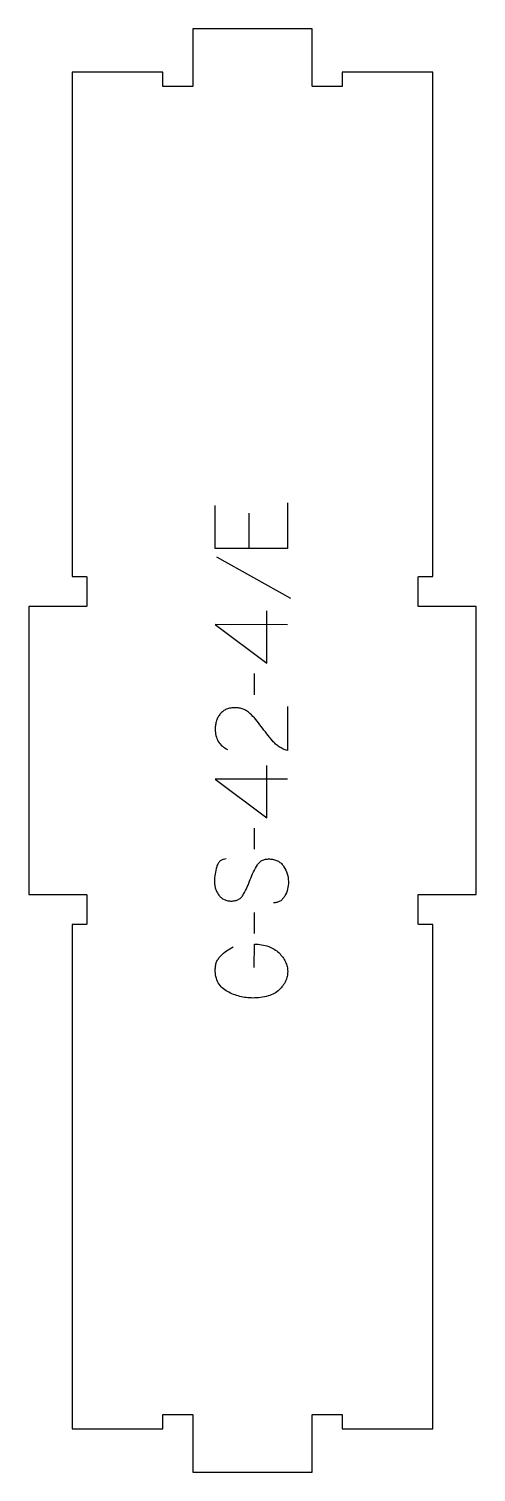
# Model space of a CAD drawing. Extents: x 0 to 186, y 0 to 600.
import ezdxf

# ---------------------------------------------------------------- set-up
doc = ezdxf.new("R2010")
doc.units = 0
doc.layers.add('1_ANYTOOL_1MMDEEP_LABELS_S', color=2, linetype='CONTINUOUS')
doc.layers.add('4_ANYTOOL_CUTTHROUGH_OUTSI', color=5, linetype='CONTINUOUS')

msp = doc.modelspace()

# ---------------------------------------------------------------- linework, layer by layer
at = {"layer": '1_ANYTOOL_1MMDEEP_LABELS_S'}
for p, q in [((91.228571, 398.278571), (91.228571, 383.621429)), ((77.771429, 380.192857), (108.542857, 363.007143)), ((98.642857, 336.007143), (98.642857, 357.778571)), ((93.414286, 331.721429), (93.5, 322.935714)), ((98.642857, 271.807143), (98.642857, 293.578571)), ((93.414286, 267.521429), (93.5, 258.735714)), ((93.414286, 232.464286), (93.5, 223.678571))]:
    msp.add_line(p, q, dxfattribs=at)
for points in [[(107.3, 402.564286), (107.3, 383.621429), (77.3, 383.621429), (77.3, 401.45)], [(107.3, 351.992857), (77.257143, 352.035714), (98.642857, 336.007143)], [(107.3, 287.792857), (77.257143, 287.835714), (98.642857, 271.807143)]]:
    msp.add_lwpolyline(points, dxfattribs=at)
for points in [[(107.257143, 318.007143), (107.214286, 299.707143, -0.034491), (105.466954, 300.369921, -0.037732), (103.833929, 301.276786, -0.037744), (102.359292, 302.41608, -0.03482), (101.064286, 303.757143, -0.00859), (98.665703, 306.716368, -0.008791), (96.371429, 309.757143, 0.020588), (94.137986, 312.576431, 0.025206), (91.657143, 315.178571, 0.046908), (90.355901, 316.199166, 0.051091), (88.882143, 316.946429, 0.050722), (87.233968, 317.395161, 0.041139), (85.528571, 317.535714, 0.039396), (83.720986, 317.39307, 0.058519), (81.982143, 316.903571, 0.060358), (80.575027, 316.113014, 0.061397), (79.4, 315.007143, 0.048006), (78.47804, 313.651186, 0.045901), (77.825, 312.146429, 0.045216), (77.42244, 310.406367, 0.034258), (77.3, 308.621429, 0.055622), (77.593987, 305.986858, 0.079896), (78.575, 303.542857, 0.080617), (80.2407, 301.57347, 0.060287), (82.4, 300.135714)], [(81.885714, 254.707143, 0.071867), (80.549108, 254.514029, 0.100684), (79.367857, 253.8875, 0.047558), (78.891407, 253.412946, 0.038563), (78.502679, 252.862946, 0.037928), (78.15521, 252.165759, 0.026634), (77.9, 251.428571, 0.028461), (77.214017, 248.405238, 0.041577), (76.957143, 245.321429, 0.036938), (77.068283, 243.819069, 0.041531), (77.4125, 242.353571, 0.041583), (77.989708, 240.976195, 0.038125), (78.778571, 239.707143, 0.057611), (79.770476, 238.63699, 0.065808), (80.991071, 237.842857, 0.06469), (82.450626, 237.365361, 0.046778), (83.985714, 237.221429, 0.052235), (85.535557, 237.383784, 0.075448), (86.985714, 237.928571, 0.076671), (88.158767, 238.844663, 0.061023), (89.042857, 240.05, 0.021951), (90.570203, 243.078854, 0.018213), (91.85, 246.221429, -0.02405), (93.155462, 249.322913, -0.02981), (94.785714, 252.264286, -0.068439), (95.751645, 253.405588, -0.079282), (97.003571, 254.214286, -0.076308), (98.582253, 254.639285, -0.047772), (100.228571, 254.664286, -0.046243), (101.909531, 254.371051, -0.06359), (103.480357, 253.721429, -0.064671), (104.764546, 252.748605, -0.057073), (105.778571, 251.492857, -0.067522), (107.141482, 248.524549, -0.070793), (107.642857, 245.3, -0.064027), (107.280342, 242.160985, -0.070447), (106.1, 239.235714, -0.054374), (105.250367, 238.077297, -0.074742), (104.139286, 237.178571, -0.075199), (102.832907, 236.655564, -0.057737), (101.428571, 236.492857)], [(93.5, 209.578571), (93.542857, 219.35, -0.031732), (96.550259, 219.081889, -0.048764), (99.467857, 218.3375, -0.050291), (101.778365, 217.227787, -0.060119), (103.785714, 215.642857, -0.036578), (105.272131, 213.910838, -0.050793), (106.432143, 211.951786, -0.051881), (107.099887, 209.998769, -0.053919), (107.342857, 207.95, -0.055881), (107.135913, 205.914853, -0.055271), (106.485714, 203.975, -0.05403), (105.326521, 202.049024, -0.038531), (103.828571, 200.364286, -0.067281), (101.717557, 198.816572, -0.049165), (99.296429, 197.792857, -0.047412), (96.09251, 197.11993, -0.028075), (92.814286, 196.935714, -0.03109), (90.122706, 197.103241, -0.031496), (87.473214, 197.605357, -0.031425), (84.84497, 198.45623, -0.02824), (82.335714, 199.614286, -0.064555), (80.184189, 201.143089, -0.078906), (78.558929, 203.208929, -0.076878), (77.584379, 205.83253, -0.050594), (77.3, 208.635714, -0.039946), (77.432797, 210.295275, -0.052714), (77.867857, 211.898214, -0.053511), (78.583191, 213.281412, -0.05153), (79.571429, 214.485714, -0.040443), (81.99457, 216.525938, -0.04035), (84.714286, 218.15)]]:
    msp.add_lwpolyline(points, format="xyb", dxfattribs=at)
at = {"layer": '4_ANYTOOL_CUTTHROUGH_OUTSI'}
msp.add_lwpolyline([(18, 18), (55.5, 18), (55.5, 23.75, -0.414214), (55.75, 24), (67.75, 24, -0.414214), (68, 23.75), (68, 0), (117.5, 0), (117.5, 23.75, -0.414214), (117.75, 24), (129.75, 24, -0.414214), (130, 23.75), (130, 18), (167.5, 18), (167.5, 227.5), (161.75, 227.5, -0.414214), (161.5, 227.75), (161.5, 239.75, -0.414214), (161.75, 240), (185.5, 240), (185.5, 359.5), (161.75, 359.5, -0.414214), (161.5, 359.75), (161.5, 371.75, -0.414214), (161.75, 372), (167.5, 372), (167.5, 581.5), (130, 581.5), (130, 575.75, -0.414214), (129.75, 575.5), (117.75, 575.5, -0.414214), (117.5, 575.75), (117.5, 599.5), (68, 599.5), (68, 575.75, -0.414214), (67.75, 575.5), (55.75, 575.5, -0.414214), (55.5, 575.75), (55.5, 581.5), (18, 581.5), (18, 372), (23.75, 372, -0.414214), (24, 371.75), (24, 359.75, -0.414214), (23.75, 359.5), (0, 359.5), (0, 240), (23.75, 240, -0.414214), (24, 239.75), (24, 227.75, -0.414214), (23.75, 227.5), (18, 227.5)], format="xyb", close=True, dxfattribs=at)

doc.saveas('drawing.dxf')
